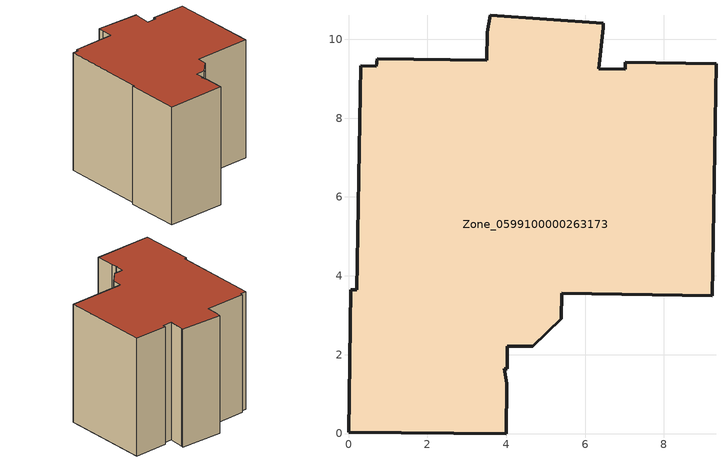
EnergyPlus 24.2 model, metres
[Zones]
Zone_0599100000263173
 floor ground (C_G): 3.59,10.6 6.46,10.4 6.46,10.29 6.35,9.25 7.02,9.24 7.01,9.42 9.32,9.38 9.23,3.5 5.41,3.56 5.39,2.91 4.67,2.21 4.03,2.22 4.02,1.65 3.95,1.65 4.02,1.28 4,0 0,0.03 0.05,3.65 0.21,3.65 0.31,9.32 0.71,9.32 0.73,9.5 3.51,9.47 3.52,10.18 z0
 wall outside (C_F): 0.05,3.65 0,0.03 4,0 4.02,1.28 3.95,1.65 4.02,1.65 4.03,2.22 4.67,2.21 5.39,2.91 5.41,3.56 9.23,3.5 9.32,9.38 7.01,9.42 7.02,9.24 6.35,9.25 6.46,10.29 6.46,10.4 3.59,10.6 3.52,10.18 3.51,9.47 0.73,9.5 0.71,9.32 0.31,9.32 0.21,3.65 0.05,3.65 z0:8.14
 roof outside (C_R): 6.46,10.4 3.59,10.6 3.52,10.18 3.51,9.47 0.73,9.5 0.71,9.32 0.31,9.32 0.21,3.65 0.05,3.65 0,0.03 4,0 4.02,1.28 3.95,1.65 4.02,1.65 4.03,2.22 4.67,2.21 5.39,2.91 5.41,3.56 9.23,3.5 9.32,9.38 7.01,9.42 7.02,9.24 6.35,9.25 6.46,10.29 z8.14
[BUILDING]
Pand.0599100000263173: North Axis=0; Terrain=City; Loads Convergence Tolerance Value=0.04; Temperature Convergence Tolerance Value=0.4; Solar Distribution=FullExterior; Maximum Number of Warmup Days=25; Minimum Number of Warmup Days=1
[Site:Location]
Rotterdam.The.Hague.AP_ZH_NLD Design_Conditions: Latitude=51.96; Longitude=4.45; Time Zone=1; Elevation=-4.5
[SITE:GROUNDTEMPERATURE:BUILDINGSURFACE]
18, 18, 18, 18, 18, 18, 18, 18, 18, 18, 18, 18
[MATERIAL] Thermal Absorptance=0.9; Solar Absorptance=0.7; Visible Absorptance=0.7
Name | Roughness | Thickness | Conductivity | Density | Specific Heat
G.TI.1975-1991 | MediumSmooth | 0.15 | 0.288461 | 540 | 1210
F.TI.1975-1991 | Rough | 0.3 | 0.230769 | 1920 | 840
R.TI.1975-1991 | MediumRough | 0.2 | 0.153846 | 1500 | 1000
[CONSTRUCTION]
C_G: G.TI.1975-1991
C_F: F.TI.1975-1991
C_R: R.TI.1975-1991
[ZONE]
Zone_0599100000263173: Type=1; Multiplier=1; Ceiling Height=Autocalculate; Volume=Autocalculate; Floor Area=autocalculate; Part of Total Floor Area=Yes
[ZONEINFILTRATION:DESIGNFLOWRATE]
Infil_Zone_0599100000263173: Zone or ZoneList or Space or SpaceList=Zone_0599100000263173; Schedule=AlwaysOn; Design Flow Rate Calculation Method=Flow/Area; Flow Rate per Floor Area=0.003; Constant Term Coefficient=1; Temperature Term Coefficient=0; Velocity Term Coefficient=0; Velocity Squared Term Coefficient=0
[HVACTEMPLATE:ZONE:IDEALLOADSAIRSYSTEM]
Zone_0599100000263173: Maximum Heating Supply Air Temperature=50; Minimum Cooling Supply Air Temperature=13; Maximum Heating Supply Air Humidity Ratio=0.0156; Minimum Cooling Supply Air Humidity Ratio=0.0077; Heating Limit=NoLimit; Cooling Limit=NoLimit; Dehumidification Control Type=ConstantSensibleHeatRatio; Cooling Sensible Heat Ratio=0.7; Dehumidification Setpoint=60; Humidification Control Type=None; Humidification Setpoint=30; Outdoor Air Method=None; Outdoor Air Flow Rate per Person=0.00944; Outdoor Air Flow Rate per Zone Floor Area=0; Outdoor Air Flow Rate per Zone=0; Demand Controlled Ventilation Type=None; Outdoor Air Economizer Type=NoEconomizer; Heat Recovery Type=None; Sensible Heat Recovery Effectiveness=0.7; Latent Heat Recovery Effectiveness=0.65
[ZONECONTROL:THERMOSTAT]
ThermostatControl_Zone_0599100000263173: Zone or ZoneList=Zone_0599100000263173; Control Type Schedule=DualSetpointControlType; Control 1=Thermostat_Zone_0599100000263173; Temperature Difference Between Cutout And Setpoint=0
[THERMOSTATSETPOINT:DUALSETPOINT]
Thermostat_Zone_0599100000263173: Heating Setpoint Temperature Schedule=HeatingSetpoint_Zone_0599100000263173; Cooling Setpoint Temperature Schedule=CoolingSetpoint_Zone_0599100000263173
[SCHEDULE:COMPACT]
HeatingSetpoint_Zone_0599100000263173: Through: 12/31, For: AllDays, Until: 24:00, 21
CoolingSetpoint_Zone_0599100000263173: Through: 12/31, For: AllDays, Until: 24:00, 24
DualSetpointControlType: Through: 12/31, For: AllDays, Until: 24:00, 4
AlwaysOn: Through: 12/31, For: AllDays, Until: 24:00, 1
